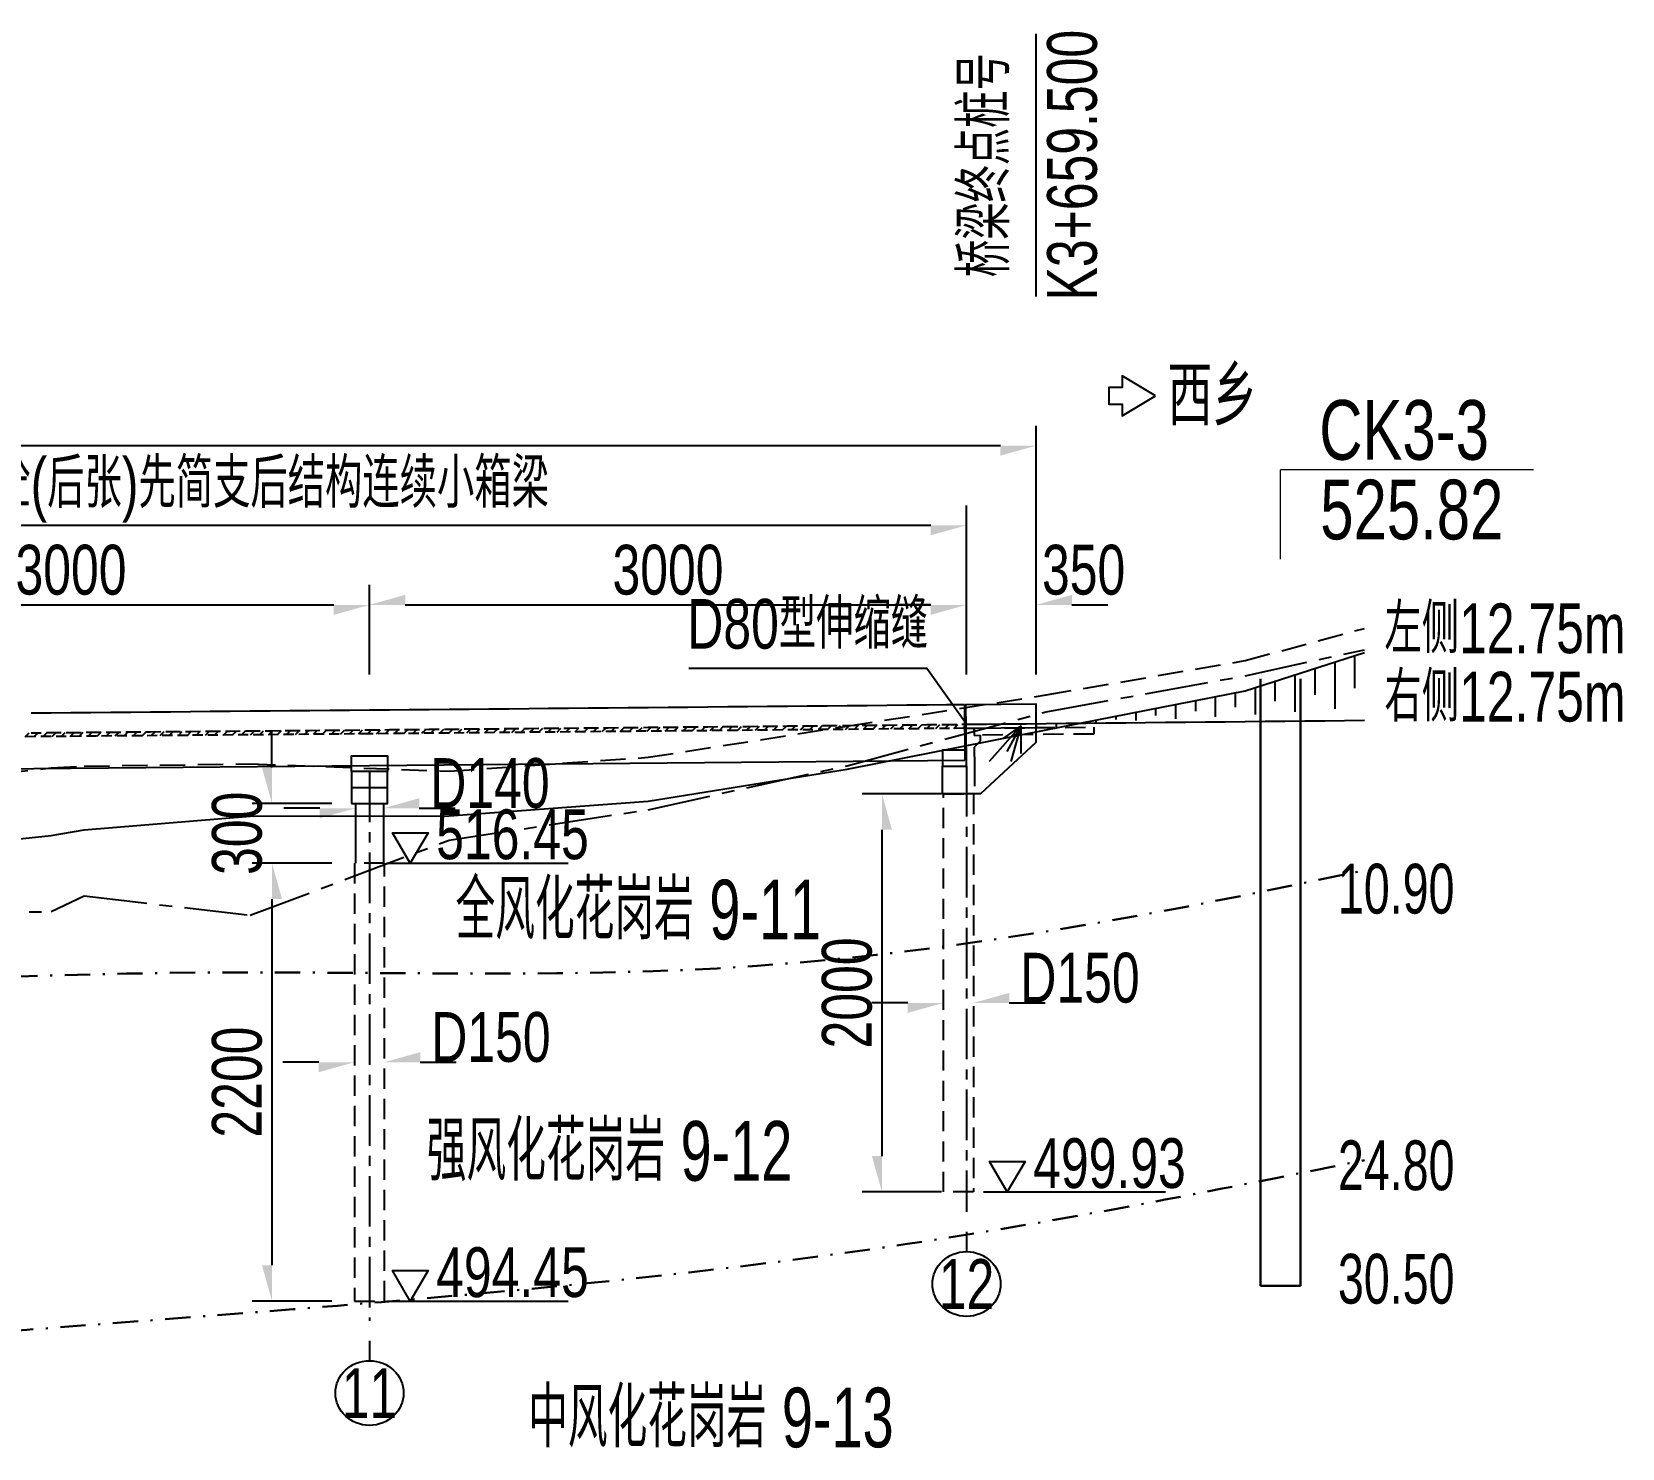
# Model space of a CAD drawing. Header units: millimetres. Extents: x 465729 to 466910, y 3671885 to 3673357.
# Drawn here: x 466575.9 to 466655.9, y 3673281 to 3673352.2 of the extents above; entities that cross this region are included whole.
import ezdxf
from ezdxf.enums import TextEntityAlignment as Align

# ---------------------------------------------------------------- set-up
doc = ezdxf.new("R2010")
doc.units = ezdxf.units.MM
doc.header["$LTSCALE"] = 0.2
for name, pattern in [('CENTER', [50.8, 31.75, -6.35, 6.35, -6.35]), ('DASHDOT2', [12.7, 6.35, -3.175, 0, -3.175]), ('DASHED', [19.05, 12.7, -6.35])]:
    doc.linetypes.add(name, pattern=pattern)
for name, color, linetype in [('侧面(基础)', 2, 'Continuous'), ('地面线', 30, 'Continuous'), ('立面(上部梁)', 7, 'Continuous'), ('立面(伸缩缝标注)', 7, 'Continuous'), ('立面(地面线)', 2, 'Continuous'), ('立面(基础)', 2, 'Continuous'), ('立面(墩台号)', 7, 'Continuous'), ('立面(墩台身)', 3, 'Continuous'), ('立面(墩径标注)', 7, 'Continuous'), ('立面(墩高标注)', 7, 'Continuous'), ('立面(护栏)', 3, 'Continuous'), ('立面(指向地名)', 7, 'Continuous'), ('立面(标注)', 7, 'Continuous'), ('立面(标高标注)', 7, 'Continuous'), ('立面(桩径标注)', 7, 'Continuous'), ('立面(桩长标注)', 7, 'Continuous'), ('立面(起终点标注)', 7, 'Continuous'), ('立面(边坡)', 2, 'Continuous'), ('立面(防撞栏)', 3, 'Continuous')]:
    doc.layers.add(name, color=color, linetype=linetype)
doc.layers.add('风化界线', color=6, linetype='DASHDOT2', lineweight=30)
doc.styles.add('BOM_Font', font='enTxt.shx', dxfattribs={"width": 0.75, "bigfont": 'hzTxt.shx'})
doc.styles.add('LZ_FONT', font='fsdb_z.shx', dxfattribs={"width": 0.7, "bigfont": 'fsdb.shx'})
doc.dimstyles.new('BOM_Dim', dxfattribs={"dimscale": 0.1, "dimtxt": 2.5, "dimasz": 1.8, "dimexe": 1, "dimexo": 3, "dimgap": 0, "dimtad": 1, "dimdec": 1, "dimlfac": 100, "dimzin": 9, "dimdsep": 46, "dimtxsty": 'BOM_Font', "dimblk": 'ArrHalf', "dimblk1": 'ArrHalf', "dimblk2": 'ArrHalf', "dimcen": 0.5, "dimclrd": 7, "dimclre": 7, "dimclrt": 7, "dimaunit": 1, "dimadec": 0, "dimazin": 2, "dimtfac": 1, "dimtdec": 1, "dimtofl": 0, "dimtmove": 2, "dimatfit": 3, "dimfxl": 1, "dimtolj": 1, "dimtzin": 0, "dimarcsym": 0})

# ---------------------------------------------------------------- blocks, each defined once
blk = doc.blocks.new('ArrHalf')
at = {"linetype": 'Continuous'}
blk.add_hatch(color=0, dxfattribs=at).paths.add_polyline_path([(-1, 0), (-1, -0.28), (0, 0)])
blk = doc.blocks.new('*D1')
at = {"layer": 'Defpoints', "color": 0, "linetype": 'Continuous', "transparency": 16777216}
for p in [(466626.419, 3673331.42), (465943.419, 3673317.42), (466626.419, 3673317.42)]:
    blk.add_point(p, dxfattribs=at)
at = {"layer": '立面(标注)', "color": 7, "linetype": 'Continuous', "lineweight": -2, "transparency": 16777216}
for p, q in [((465943.419, 3673319.92), (465943.419, 3673332.42)), ((466626.419, 3673319.92), (466626.419, 3673332.42)), ((465945.219, 3673331.42), (466624.619, 3673331.42))]:
    blk.add_line(p, q, dxfattribs=at)
at = {"layer": '立面(标注)', "color": 7, "linetype": 'Continuous', "lineweight": -2, "transparency": 16777216, "xscale": 1.8, "yscale": 1.8, "zscale": 1.8, "rotation": 180}
blk.add_blockref('ArrHalf', (465943.419, 3673331.42), dxfattribs=at)
at = {"layer": '立面(标注)', "color": 7, "linetype": 'Continuous', "lineweight": -2, "transparency": 16777216, "xscale": 1.8, "yscale": 1.8, "zscale": 1.8}
blk.add_blockref('ArrHalf', (466626.419, 3673331.42), dxfattribs=at)
at = {"layer": '立面(标注)', "color": 7, "linetype": 'Continuous', "transparency": 16777216, "insert": (466284.919, 3673333.17), "char_height": 2.5, "attachment_point": 5, "style": 'BOM_Font'}
blk.add_mtext('\\A1;桥梁全长 68300', dxfattribs=at)
blk = doc.blocks.new('*D5')
at = {"layer": 'Defpoints', "color": 0, "linetype": 'Continuous', "transparency": 16777216}
for p in [(466622.919, 3673327.42), (466532.919, 3673317.42), (466622.919, 3673317.42)]:
    blk.add_point(p, dxfattribs=at)
at = {"layer": '立面(标注)', "color": 7, "linetype": 'Continuous', "lineweight": -2, "transparency": 16777216}
for p, q in [((466532.919, 3673319.92), (466532.919, 3673328.42)), ((466622.919, 3673319.92), (466622.919, 3673328.42)), ((466534.719, 3673327.42), (466621.119, 3673327.42))]:
    blk.add_line(p, q, dxfattribs=at)
at = {"layer": '立面(标注)', "color": 7, "linetype": 'Continuous', "lineweight": -2, "transparency": 16777216, "xscale": 1.8, "yscale": 1.8, "zscale": 1.8, "rotation": 180}
blk.add_blockref('ArrHalf', (466532.919, 3673327.42), dxfattribs=at)
at = {"layer": '立面(标注)', "color": 7, "linetype": 'Continuous', "lineweight": -2, "transparency": 16777216, "xscale": 1.8, "yscale": 1.8, "zscale": 1.8}
blk.add_blockref('ArrHalf', (466622.919, 3673327.42), dxfattribs=at)
at = {"layer": '立面(标注)', "color": 7, "linetype": 'Continuous', "transparency": 16777216, "insert": (466577.919, 3673329.17), "char_height": 2.5, "attachment_point": 5, "style": 'BOM_Font'}
blk.add_mtext('\\A1;第4联 3*3000 预应力砼(后张)先简支后结构连续小箱梁', dxfattribs=at)
blk = doc.blocks.new('*D7')
at = {"layer": 'Defpoints', "color": 0, "linetype": 'Continuous', "transparency": 16777216}
for p in [(466626.419, 3673323.42), (466622.919, 3673317.42), (466626.419, 3673317.42)]:
    blk.add_point(p, dxfattribs=at)
at = {"layer": '立面(标注)', "color": 7, "linetype": 'Continuous', "lineweight": -2, "transparency": 16777216}
for p, q in [((466622.919, 3673319.92), (466622.919, 3673324.42)), ((466626.419, 3673319.92), (466626.419, 3673324.42)), ((466621.119, 3673323.42), (466619.319, 3673323.42)), ((466628.219, 3673323.42), (466630.019, 3673323.42))]:
    blk.add_line(p, q, dxfattribs=at)
at = {"layer": '立面(标注)', "color": 7, "linetype": 'Continuous', "lineweight": -2, "transparency": 16777216, "xscale": 1.8, "yscale": 1.8, "zscale": 1.8}
blk.add_blockref('ArrHalf', (466622.919, 3673323.42), dxfattribs=at)
at = {"layer": '立面(标注)', "color": 7, "linetype": 'Continuous', "lineweight": -2, "transparency": 16777216, "xscale": 1.8, "yscale": 1.8, "zscale": 1.8, "rotation": 180}
blk.add_blockref('ArrHalf', (466626.419, 3673323.42), dxfattribs=at)
at = {"layer": '立面(标注)', "color": 7, "linetype": 'Continuous', "transparency": 16777216, "insert": (466628.803, 3673325.17), "char_height": 2.5, "attachment_point": 5, "style": 'BOM_Font'}
blk.add_mtext('\\A1;350', dxfattribs=at)
blk = doc.blocks.new('*D18')
at = {"layer": 'Defpoints', "color": 0, "linetype": 'Continuous', "transparency": 16777216}
for p in [(466592.919, 3673323.42), (466562.919, 3673317.42), (466592.919, 3673317.42)]:
    blk.add_point(p, dxfattribs=at)
at = {"layer": '立面(标注)', "color": 7, "linetype": 'Continuous', "lineweight": -2, "transparency": 16777216}
for p, q in [((466562.919, 3673319.92), (466562.919, 3673324.42)), ((466592.919, 3673319.92), (466592.919, 3673324.42)), ((466564.719, 3673323.42), (466591.119, 3673323.42))]:
    blk.add_line(p, q, dxfattribs=at)
at = {"layer": '立面(标注)', "color": 7, "linetype": 'Continuous', "lineweight": -2, "transparency": 16777216, "xscale": 1.8, "yscale": 1.8, "zscale": 1.8, "rotation": 180}
blk.add_blockref('ArrHalf', (466562.919, 3673323.42), dxfattribs=at)
at = {"layer": '立面(标注)', "color": 7, "linetype": 'Continuous', "lineweight": -2, "transparency": 16777216, "xscale": 1.8, "yscale": 1.8, "zscale": 1.8}
blk.add_blockref('ArrHalf', (466592.919, 3673323.42), dxfattribs=at)
at = {"layer": '立面(标注)', "color": 7, "linetype": 'Continuous', "transparency": 16777216, "insert": (466577.919, 3673325.17), "char_height": 2.5, "attachment_point": 5, "style": 'BOM_Font'}
blk.add_mtext('\\A1;3000', dxfattribs=at)
blk = doc.blocks.new('*D19')
at = {"layer": 'Defpoints', "color": 0, "linetype": 'Continuous', "transparency": 16777216}
for p in [(466622.919, 3673323.42), (466592.919, 3673317.42), (466622.919, 3673317.42)]:
    blk.add_point(p, dxfattribs=at)
at = {"layer": '立面(标注)', "color": 7, "linetype": 'Continuous', "lineweight": -2, "transparency": 16777216}
for p, q in [((466592.919, 3673319.92), (466592.919, 3673324.42)), ((466622.919, 3673319.92), (466622.919, 3673324.42)), ((466594.719, 3673323.42), (466621.119, 3673323.42))]:
    blk.add_line(p, q, dxfattribs=at)
at = {"layer": '立面(标注)', "color": 7, "linetype": 'Continuous', "lineweight": -2, "transparency": 16777216, "xscale": 1.8, "yscale": 1.8, "zscale": 1.8, "rotation": 180}
blk.add_blockref('ArrHalf', (466592.919, 3673323.42), dxfattribs=at)
at = {"layer": '立面(标注)', "color": 7, "linetype": 'Continuous', "lineweight": -2, "transparency": 16777216, "xscale": 1.8, "yscale": 1.8, "zscale": 1.8}
blk.add_blockref('ArrHalf', (466622.919, 3673323.42), dxfattribs=at)
at = {"layer": '立面(标注)', "color": 7, "linetype": 'Continuous', "transparency": 16777216, "insert": (466607.919, 3673325.17), "char_height": 2.5, "attachment_point": 5, "style": 'BOM_Font'}
blk.add_mtext('\\A1;3000', dxfattribs=at)
blk = doc.blocks.new('*D51')
at = {"layer": 'Defpoints', "color": 0, "linetype": 'Continuous', "transparency": 16777216}
for p in [(466591.519, 3673313.44), (466588.019, 3673310.44), (466591.519, 3673310.44)]:
    blk.add_point(p, dxfattribs=at)
at = {"layer": '立面(墩高标注)', "color": 7, "linetype": 'Continuous', "lineweight": -2, "transparency": 16777216}
for p, q in [((466588.019, 3673315.24), (466588.019, 3673317.04)), ((466591.019, 3673313.44), (466587.019, 3673313.44)), ((466591.019, 3673310.44), (466587.019, 3673310.44)), ((466588.019, 3673308.64), (466588.019, 3673306.84))]:
    blk.add_line(p, q, dxfattribs=at)
at = {"layer": '立面(墩高标注)', "color": 7, "linetype": 'Continuous', "lineweight": -2, "transparency": 16777216, "xscale": 1.8, "yscale": 1.8, "zscale": 1.8}
for p, rotation in [((466588.019, 3673313.44), 270), ((466588.019, 3673310.44), 90)]:
    blk.add_blockref('ArrHalf', p, dxfattribs=dict(at, rotation=rotation))
at = {"layer": '立面(墩高标注)', "color": 7, "linetype": 'Continuous', "transparency": 16777216, "insert": (466586.269, 3673311.94), "char_height": 2.5, "attachment_point": 5, "rotation": 90, "style": 'BOM_Font'}
blk.add_mtext('\\A1;300', dxfattribs=at)
blk = doc.blocks.new('*D52')
at = {"layer": 'Defpoints', "color": 0, "linetype": 'Continuous', "transparency": 16777216}
for p in [(466592.219, 3673313.2), (466593.619, 3673313.2), (466593.619, 3673313.2)]:
    blk.add_point(p, dxfattribs=at)
at = {"layer": '立面(墩径标注)', "color": 7, "linetype": 'Continuous', "lineweight": -2, "transparency": 16777216}
for p, q in [((466590.419, 3673313.2), (466588.619, 3673313.2)), ((466595.419, 3673313.2), (466597.219, 3673313.2))]:
    blk.add_line(p, q, dxfattribs=at)
at = {"layer": '立面(墩径标注)', "color": 7, "linetype": 'Continuous', "lineweight": -2, "transparency": 16777216, "xscale": 1.8, "yscale": 1.8, "zscale": 1.8, "rotation": 180}
blk.add_blockref('ArrHalf', (466593.619, 3673313.2), dxfattribs=at)
at = {"layer": '立面(墩径标注)', "color": 7, "linetype": 'Continuous', "lineweight": -2, "transparency": 16777216, "xscale": 1.8, "yscale": 1.8, "zscale": 1.8}
blk.add_blockref('ArrHalf', (466592.219, 3673313.2), dxfattribs=at)
at = {"layer": '立面(墩径标注)', "color": 7, "linetype": 'Continuous', "transparency": 16777216, "insert": (466598.972, 3673314.45), "char_height": 2.5, "attachment_point": 5, "style": 'BOM_Font'}
blk.add_mtext('\\A1;D140', dxfattribs=at)
blk = doc.blocks.new('*D53')
at = {"layer": 'Defpoints', "color": 0, "linetype": 'Continuous', "transparency": 16777216}
for p in [(466592.169, 3673300.44), (466593.669, 3673300.44), (466593.669, 3673300.44)]:
    blk.add_point(p, dxfattribs=at)
at = {"layer": '立面(桩径标注)', "color": 7, "linetype": 'Continuous', "lineweight": -2, "transparency": 16777216}
for p, q in [((466590.369, 3673300.44), (466588.569, 3673300.44)), ((466595.469, 3673300.44), (466597.269, 3673300.44))]:
    blk.add_line(p, q, dxfattribs=at)
at = {"layer": '立面(桩径标注)', "color": 7, "linetype": 'Continuous', "lineweight": -2, "transparency": 16777216, "xscale": 1.8, "yscale": 1.8, "zscale": 1.8, "rotation": 180}
blk.add_blockref('ArrHalf', (466593.669, 3673300.44), dxfattribs=at)
at = {"layer": '立面(桩径标注)', "color": 7, "linetype": 'Continuous', "lineweight": -2, "transparency": 16777216, "xscale": 1.8, "yscale": 1.8, "zscale": 1.8}
blk.add_blockref('ArrHalf', (466592.169, 3673300.44), dxfattribs=at)
at = {"layer": '立面(桩径标注)', "color": 7, "linetype": 'Continuous', "transparency": 16777216, "insert": (466599.022, 3673301.69), "char_height": 2.5, "attachment_point": 5, "style": 'BOM_Font'}
blk.add_mtext('\\A1;D150', dxfattribs=at)
blk = doc.blocks.new('*D54')
at = {"layer": 'Defpoints', "color": 0, "linetype": 'Continuous', "transparency": 16777216}
for p in [(466591.519, 3673310.44), (466588.019, 3673288.44), (466591.519, 3673288.44)]:
    blk.add_point(p, dxfattribs=at)
at = {"layer": '立面(桩长标注)', "color": 7, "linetype": 'Continuous', "lineweight": -2, "transparency": 16777216}
for p, q in [((466591.019, 3673310.44), (466587.019, 3673310.44)), ((466588.019, 3673308.64), (466588.019, 3673290.24)), ((466591.019, 3673288.44), (466587.019, 3673288.44))]:
    blk.add_line(p, q, dxfattribs=at)
at = {"layer": '立面(桩长标注)', "color": 7, "linetype": 'Continuous', "lineweight": -2, "transparency": 16777216, "xscale": 1.8, "yscale": 1.8, "zscale": 1.8}
for p, rotation in [((466588.019, 3673310.44), 90), ((466588.019, 3673288.44), 270)]:
    blk.add_blockref('ArrHalf', p, dxfattribs=dict(at, rotation=rotation))
at = {"layer": '立面(桩长标注)', "color": 7, "linetype": 'Continuous', "transparency": 16777216, "insert": (466586.269, 3673299.44), "char_height": 2.5, "attachment_point": 5, "rotation": 90, "style": 'BOM_Font'}
blk.add_mtext('\\A1;2200', dxfattribs=at)
blk = doc.blocks.new('*D55')
at = {"layer": 'Defpoints', "color": 0, "linetype": 'Continuous', "transparency": 16777216}
for p in [(466621.769, 3673303.42), (466623.269, 3673303.42), (466623.269, 3673303.42)]:
    blk.add_point(p, dxfattribs=at)
at = {"layer": '立面(桩径标注)', "color": 7, "linetype": 'Continuous', "lineweight": -2, "transparency": 16777216}
for p, q in [((466619.969, 3673303.42), (466618.169, 3673303.42)), ((466625.069, 3673303.42), (466626.869, 3673303.42))]:
    blk.add_line(p, q, dxfattribs=at)
at = {"layer": '立面(桩径标注)', "color": 7, "linetype": 'Continuous', "lineweight": -2, "transparency": 16777216, "xscale": 1.8, "yscale": 1.8, "zscale": 1.8}
blk.add_blockref('ArrHalf', (466621.769, 3673303.42), dxfattribs=at)
at = {"layer": '立面(桩径标注)', "color": 7, "linetype": 'Continuous', "lineweight": -2, "transparency": 16777216, "xscale": 1.8, "yscale": 1.8, "zscale": 1.8, "rotation": 180}
blk.add_blockref('ArrHalf', (466623.269, 3673303.42), dxfattribs=at)
at = {"layer": '立面(桩径标注)', "color": 7, "linetype": 'Continuous', "transparency": 16777216, "insert": (466628.622, 3673304.67), "char_height": 2.5, "attachment_point": 5, "style": 'BOM_Font'}
blk.add_mtext('\\A1;D150', dxfattribs=at)
blk = doc.blocks.new('*D56')
at = {"layer": 'Defpoints', "color": 0, "linetype": 'Continuous', "transparency": 16777216}
for p in [(466622.169, 3673313.92), (466618.669, 3673293.92), (466622.169, 3673293.92)]:
    blk.add_point(p, dxfattribs=at)
at = {"layer": '立面(桩长标注)', "color": 7, "linetype": 'Continuous', "lineweight": -2, "transparency": 16777216}
for p, q in [((466621.669, 3673313.92), (466617.669, 3673313.92)), ((466618.669, 3673312.12), (466618.669, 3673295.72)), ((466621.669, 3673293.92), (466617.669, 3673293.92))]:
    blk.add_line(p, q, dxfattribs=at)
at = {"layer": '立面(桩长标注)', "color": 7, "linetype": 'Continuous', "lineweight": -2, "transparency": 16777216, "xscale": 1.8, "yscale": 1.8, "zscale": 1.8}
for p, rotation in [((466618.669, 3673313.92), 90), ((466618.669, 3673293.92), 270)]:
    blk.add_blockref('ArrHalf', p, dxfattribs=dict(at, rotation=rotation))
at = {"layer": '立面(桩长标注)', "color": 7, "linetype": 'Continuous', "transparency": 16777216, "insert": (466616.919, 3673303.92), "char_height": 2.5, "attachment_point": 5, "rotation": 90, "style": 'BOM_Font'}
blk.add_mtext('\\A1;2000', dxfattribs=at)

msp = doc.modelspace()

# ---------------------------------------------------------------- hatches: boundary and pattern name
at = {"layer": '立面(上部梁)', "linetype": 'Continuous'}
h = msp.add_hatch(dxfattribs=at)
h.set_pattern_fill('ANSI31', color=2, scale=0.1, style=0)
h.set_pattern_definition([(45, (466500, 3673300), (-0.2245064, 0.2245064), [])])
h.paths.add_polyline_path([(466532.9852, 3673316.6591), (466533.9189, 3673316.6658), (466534.9189, 3673316.6731), (466535.9189, 3673316.6803), (466536.9189, 3673316.6876), (466537.9189, 3673316.6949), (466538.9189, 3673316.7022), (466539.9189, 3673316.7096), (466540.9189, 3673316.7169), (466541.9189, 3673316.7244), (466542.9189, 3673316.7318), (466543.9189, 3673316.7393), (466544.9189, 3673316.7468), (466545.9189, 3673316.7543), (466546.9189, 3673316.7619), (466547.9189, 3673316.7694), (466548.9189, 3673316.7771), (466549.9189, 3673316.7847), (466550.9189, 3673316.7924), (466551.9189, 3673316.8001), (466552.9189, 3673316.8078), (466553.9189, 3673316.8156), (466554.9189, 3673316.8233), (466555.9189, 3673316.8312), (466556.9189, 3673316.839), (466557.9189, 3673316.8469), (466558.9189, 3673316.8548), (466559.9189, 3673316.8627), (466560.9189, 3673316.8707), (466561.9189, 3673316.8786), (466562.9189, 3673316.8867), (466563.9189, 3673316.8947), (466564.9189, 3673316.9028), (466565.9189, 3673316.9109), (466566.9189, 3673316.919), (466567.9189, 3673316.9272), (466568.9189, 3673316.9353), (466569.9189, 3673316.9436), (466570.9189, 3673316.9518), (466571.9189, 3673316.9601), (466572.9189, 3673316.9684), (466573.9189, 3673316.9767), (466574.9189, 3673316.9851), (466575.9189, 3673316.9934), (466576.9189, 3673317.0019), (466577.9189, 3673317.0103), (466578.9189, 3673317.0188), (466579.9189, 3673317.0273), (466580.9189, 3673317.0358), (466581.9189, 3673317.0444), (466582.9189, 3673317.0529), (466583.9189, 3673317.0616), (466584.9189, 3673317.0702), (466585.9189, 3673317.0789), (466586.9189, 3673317.0876), (466587.9189, 3673317.0963), (466588.9189, 3673317.1051), (466589.9189, 3673317.1138), (466590.9189, 3673317.1227), (466591.9189, 3673317.1315), (466592.9189, 3673317.1404), (466593.9189, 3673317.1493), (466594.9189, 3673317.1582), (466595.9189, 3673317.1672), (466596.9189, 3673317.1761), (466597.9189, 3673317.1852), (466598.9189, 3673317.1942), (466599.9189, 3673317.2033), (466600.9189, 3673317.2124), (466601.9189, 3673317.2215), (466602.9189, 3673317.2307), (466603.9189, 3673317.2398), (466604.9189, 3673317.2491), (466605.9189, 3673317.2583), (466606.9189, 3673317.2676), (466607.9189, 3673317.2769), (466608.9189, 3673317.2862), (466609.9189, 3673317.2956), (466610.9189, 3673317.3049), (466611.9189, 3673317.3144), (466612.9189, 3673317.3238), (466613.9189, 3673317.3333), (466614.9189, 3673317.3428), (466615.9189, 3673317.3523), (466616.9189, 3673317.3619), (466617.9189, 3673317.3714), (466618.9189, 3673317.3811), (466619.9189, 3673317.3907), (466620.9189, 3673317.4004), (466621.9189, 3673317.4101), (466622.8221, 3673317.4189), (466622.824, 3673317.2189), (466592.9189, 3673316.9404), (466562.9189, 3673316.6867), (466532.9867, 3673316.4592)])

# ---------------------------------------------------------------- linework, layer by layer
at = {"layer": '侧面(基础)', "linetype": 'DASHED', "ltscale": 0.4}
msp.add_lwpolyline([(466623.2689, 3673313.9198), (466623.2689, 3673293.9198), (466621.7689, 3673293.9198), (466621.7689, 3673313.9198)], close=True, dxfattribs=at)
at = {"layer": '地面线', "linetype": 'Continuous', "ltscale": 0.5}
msp.add_lwpolyline([(466476.9189, 3673302.1842), (466486.9189, 3673304.1002), (466496.9189, 3673306.5262), (466506.9189, 3673307.5142), (466516.9189, 3673308.1482), (466526.9189, 3673308.1412), (466536.9189, 3673308.3002), (466546.9189, 3673308.4592), (466556.9189, 3673309.9842), (466566.9189, 3673310.7782), (466576.9189, 3673311.8292), (466578.5809, 3673312.1082), (466586.9189, 3673312.8022), (466596.9189, 3673312.8252), (466606.9189, 3673313.5632), (466616.9189, 3673315.1612), (466626.9189, 3673317.1422), (466636.9189, 3673319.0972), (466642.9189, 3673321.0208)], dxfattribs=at)
at = {"layer": '立面(上部梁)', "color": 3, "linetype": 'Continuous', "ltscale": 0.2}
msp.add_line((466622.8128, 3673318.4188), (466622.8389, 3673315.6191), dxfattribs=at)
at = {"layer": '立面(上部梁)', "color": 3, "linetype": 'DASHED', "ltscale": 0.2}
msp.add_lwpolyline([(466575.9189, 3673316.9934), (466576.9189, 3673317.0019), (466577.9189, 3673317.0103), (466578.9189, 3673317.0188), (466579.9189, 3673317.0273), (466580.9189, 3673317.0358), (466581.9189, 3673317.0444), (466582.9189, 3673317.0529), (466583.9189, 3673317.0616), (466584.9189, 3673317.0702), (466585.9189, 3673317.0789), (466586.9189, 3673317.0876), (466587.9189, 3673317.0963), (466588.9189, 3673317.1051), (466589.9189, 3673317.1138), (466590.9189, 3673317.1227), (466591.9189, 3673317.1315), (466592.9189, 3673317.1404), (466593.9189, 3673317.1493), (466594.9189, 3673317.1582), (466595.9189, 3673317.1672), (466596.9189, 3673317.1761), (466597.9189, 3673317.1852), (466598.9189, 3673317.1942), (466599.9189, 3673317.2033), (466600.9189, 3673317.2124), (466601.9189, 3673317.2215), (466602.9189, 3673317.2307), (466603.9189, 3673317.2398), (466604.9189, 3673317.2491), (466605.9189, 3673317.2583), (466606.9189, 3673317.2676), (466607.9189, 3673317.2769), (466608.9189, 3673317.2862), (466609.9189, 3673317.2956), (466610.9189, 3673317.3049), (466611.9189, 3673317.3144), (466612.9189, 3673317.3238), (466613.9189, 3673317.3333), (466614.9189, 3673317.3428), (466615.9189, 3673317.3523), (466616.9189, 3673317.3619), (466617.9189, 3673317.3714), (466618.9189, 3673317.3811), (466619.9189, 3673317.3907), (466620.9189, 3673317.4004), (466621.9189, 3673317.4101), (466622.8221, 3673317.4189), (466622.824, 3673317.2189), (466592.9189, 3673316.9404), (466562.9189, 3673316.6867)], dxfattribs=at)
at = {"layer": '立面(上部梁)', "color": 3, "linetype": 'Continuous', "ltscale": 0.2}
msp.add_lwpolyline([(466532.9989, 3673314.8593), (466562.9189, 3673315.0867), (466592.9189, 3673315.3404), (466622.8389, 3673315.6191)], dxfattribs=at)
at = {"layer": '立面(伸缩缝标注)', "color": 7, "linetype": 'Continuous'}
msp.add_lwpolyline([(466622.9189, 3673317.4198), (466620.9189, 3673320.2198), (466608.959, 3673320.2198)], dxfattribs=at)
at = {"layer": '立面(地面线)', "linetype": 'DASHED', "ltscale": 0.5}
msp.add_lwpolyline([(466476.9189, 3673301.3816), (466486.9189, 3673304.586), (466496.9189, 3673307.935), (466506.9189, 3673308.9368), (466516.9189, 3673309.6282), (466526.9189, 3673310.1956), (466536.9189, 3673310.9626), (466546.9189, 3673311.8852), (466556.9189, 3673312.9132), (466566.9189, 3673314.1014), (466576.9189, 3673315.2297), (466578.5809, 3673315.3171), (466586.9189, 3673315.4335), (466596.9189, 3673315.0617), (466606.9189, 3673315.7588), (466616.9189, 3673317.3257), (466626.9189, 3673318.893), (466636.9189, 3673320.621), (466642.9189, 3673322.2402)], dxfattribs=at)
at = {"layer": '立面(地面线)', "linetype": 'CENTER', "ltscale": 0.5}
msp.add_lwpolyline([(466476.9189, 3673301.7173), (466486.9189, 3673303.0712), (466496.9189, 3673305.6604), (466506.9189, 3673306.1726), (466516.9189, 3673306.3315), (466526.9189, 3673306.3158), (466536.9189, 3673305.734), (466546.9189, 3673305.9041), (466556.9189, 3673306.5742), (466566.9189, 3673307.9405), (466576.9189, 3673308.004), (466578.5809, 3673308.7979), (466586.9189, 3673307.8202), (466596.9189, 3673311.5948), (466606.9189, 3673313.1289), (466616.9189, 3673315.3357), (466626.9189, 3673318.0507), (466636.9189, 3673319.8548), (466642.9189, 3673321.1659)], dxfattribs=at)
at = {"layer": '立面(基础)', "color": 7, "linetype": 'CENTER', "ltscale": 0.4}
msp.add_line((466592.9189, 3673315.0404), (466592.9189, 3673287.4404), dxfattribs=at)
at = {"layer": '立面(基础)', "linetype": 'DASHED', "ltscale": 0.4}
msp.add_lwpolyline([(466592.1689, 3673310.4404), (466592.1689, 3673288.4404), (466593.6689, 3673288.4404), (466593.6689, 3673310.4404)], close=True, dxfattribs=at)
at = {"layer": '立面(墩台号)', "linetype": 'Continuous'}
for p, q in [((466622.9189, 3673291.9198), (466622.9189, 3673290.9198)), ((466592.9189, 3673286.4404), (466592.9189, 3673285.4404))]:
    msp.add_line(p, q, dxfattribs=at)
for centre in [(466622.9189, 3673289.2948), (466592.9189, 3673283.8154)]:
    msp.add_ellipse(centre, major_axis=(1.7143, 0), ratio=0.9479167, dxfattribs=at)
at = {"layer": '立面(墩台身)', "color": 7, "linetype": 'CENTER', "ltscale": 0.4}
msp.add_line((466622.9189, 3673315.3198), (466622.9189, 3673292.9198), dxfattribs=at)
at = {"layer": '立面(墩台身)', "linetype": 'Continuous', "ltscale": 0.4}
msp.add_line((466592.0189, 3673314.2404), (466593.8189, 3673314.2404), dxfattribs=at)
for points in [[(466622.9012, 3673317.2196), (466626.4012, 3673317.2522), (466626.4012, 3673316.5022), (466623.6189, 3673313.9198), (466623.3189, 3673313.9198), (466623.3189, 3673313.9198), (466621.7189, 3673313.9198), (466621.7189, 3673315.3198), (466622.9189, 3673315.3198)], [(466592.0189, 3673313.4404), (466593.8189, 3673313.4404), (466593.8189, 3673315.0404), (466592.9189, 3673315.0404), (466592.9189, 3673315.0404), (466592.0189, 3673315.0404)]]:
    msp.add_lwpolyline(points, close=True, dxfattribs=at)
at = {"layer": '立面(墩台身)', "linetype": 'DASHED', "ltscale": 0.4}
msp.add_lwpolyline([(466622.9012, 3673317.2197), (466623.3011, 3673317.2235), (466623.3045, 3673316.8635), (466623.6045, 3673316.8663), (466623.6073, 3673316.5663), (466623.3101, 3673316.2635), (466623.3189, 3673315.3198), (466623.3189, 3673313.9198)], dxfattribs=at)
at = {"layer": '立面(墩台身)', "color": 2, "linetype": 'DASHED', "ltscale": 0.4}
msp.add_lwpolyline([(466623.3144, 3673316.8736), (466623.3111, 3673317.2235), (466629.3109, 3673317.2794), (466629.3141, 3673316.9294)], close=True, dxfattribs=at)
at = {"layer": '立面(墩台身)', "linetype": 'Continuous', "ltscale": 0.4}
for points in [[(466622.9114, 3673316.1198), (466621.7189, 3673316.1198), (466621.7189, 3673315.3198)], [(466592.0189, 3673315.0404), (466592.0189, 3673315.8404), (466592.9189, 3673315.8404), (466592.9189, 3673315.8404), (466593.8189, 3673315.8404), (466593.8189, 3673315.0404)], [(466592.2189, 3673313.4404), (466592.2189, 3673310.4404)], [(466593.6189, 3673313.4404), (466593.6189, 3673310.4404)]]:
    msp.add_lwpolyline(points, dxfattribs=at)
at = {"layer": '立面(护栏)', "linetype": 'Continuous', "ltscale": 0.4}
msp.add_lwpolyline([(466622.9012, 3673317.2196), (466622.89, 3673318.4195), (466626.4012, 3673318.4522), (466626.4012, 3673317.2522)], dxfattribs=at)
at = {"layer": '立面(指向地名)', "linetype": 'Continuous', "ltscale": 0.2}
msp.add_lwpolyline([(466632.4189, 3673333.9198), (466630.7389, 3673334.9278), (466630.7389, 3673334.3398), (466630.0669, 3673334.3398), (466630.0669, 3673333.4998), (466630.7389, 3673333.4998), (466630.7389, 3673332.9118)], close=True, dxfattribs=at)
at = {"layer": '立面(标高标注)', "color": 7, "linetype": 'Continuous'}
for points in [[(466593.7689, 3673310.4404), (466594.9689, 3673310.4404), (466594.0747, 3673311.9676), (466595.8631, 3673311.9676), (466594.9689, 3673310.4404), (466602.9099, 3673310.4404)], [(466623.7689, 3673293.9198), (466624.9689, 3673293.9198), (466624.0747, 3673295.447), (466625.8631, 3673295.447), (466624.9689, 3673293.9198), (466632.9099, 3673293.9198)], [(466593.7689, 3673288.4404), (466594.9689, 3673288.4404), (466594.0747, 3673289.9676), (466595.8631, 3673289.9676), (466594.9689, 3673288.4404), (466602.9099, 3673288.4404)]]:
    msp.add_lwpolyline(points, dxfattribs=at)
at = {"layer": '立面(起终点标注)', "color": 7, "linetype": 'Continuous', "ltscale": 0.2}
msp.add_line((466626.4189, 3673338.9198), (466626.4189, 3673352.1118), dxfattribs=at)
at = {"layer": '立面(边坡)', "linetype": 'Continuous', "ltscale": 0.5}
for p, q in [((466640.4189, 3673320.2193), (466640.4189, 3673318.907)), ((466641.4189, 3673320.5399), (466641.4189, 3673318.1919)), ((466642.4189, 3673320.8605), (466642.4189, 3673319.2379)), ((466638.4189, 3673319.5781), (466638.4189, 3673318.5762)), ((466639.4189, 3673319.8987), (466639.4189, 3673318.0473)), ((466634.4189, 3673318.6084), (466634.4189, 3673318.0711)), ((466635.4189, 3673318.8039), (466635.4189, 3673317.7958)), ((466636.4189, 3673318.9994), (466636.4189, 3673318.2767)), ((466637.4189, 3673319.2575), (466637.4189, 3673317.9028)), ((466630.4189, 3673317.8264), (466630.4189, 3673317.6601)), ((466631.4189, 3673318.0219), (466631.4189, 3673317.6073)), ((466632.4189, 3673318.2174), (466632.4189, 3673317.8655)), ((466633.4189, 3673318.4129), (466633.4189, 3673317.7015)), ((466626.4189, 3673317.4541), (466626.4189, 3673317.2486)), ((466627.4189, 3673317.4639), (466627.4189, 3673317.2847)), ((466628.4189, 3673317.4738), (466628.4189, 3673317.4546)), ((466629.4189, 3673317.6309), (466629.4189, 3673317.5132))]:
    msp.add_line(p, q, dxfattribs=at)
at = {"layer": '立面(边坡)', "linetype": 'Continuous', "ltscale": 0.4}
for q in [(466624.0512, 3673315.5453), (466624.776, 3673316.7177), (466624.9512, 3673316.0453), (466625.1512, 3673315.5453), (466625.6512, 3673315.9453)]:
    msp.add_line((466625.6512, 3673317.3453), q, dxfattribs=at)
at = {"layer": '立面(边坡)', "linetype": 'Continuous', "ltscale": 0.5}
msp.add_lwpolyline([(466622.9189, 3673317.4198), (466623.9189, 3673317.4296), (466624.9189, 3673317.4394), (466625.9189, 3673317.4492), (466626.9189, 3673317.459), (466627.9189, 3673317.4689), (466628.9189, 3673317.4788), (466629.9189, 3673317.4887), (466630.9189, 3673317.4987), (466631.9189, 3673317.5087), (466632.9189, 3673317.5187), (466633.9189, 3673317.5287), (466634.9189, 3673317.5388), (466635.9189, 3673317.5489), (466636.9189, 3673317.559), (466637.9189, 3673317.5692), (466638.9189, 3673317.5794), (466639.9189, 3673317.5896), (466640.9189, 3673317.5998), (466641.9189, 3673317.6101), (466642.9189, 3673317.6204)], dxfattribs=at)
at = {"layer": '立面(防撞栏)', "linetype": 'Continuous', "ltscale": 0.2}
msp.add_lwpolyline([(466575.9189, 3673317.9934), (466576.9189, 3673318.0019), (466577.9189, 3673318.0103), (466578.9189, 3673318.0188), (466579.9189, 3673318.0273), (466580.9189, 3673318.0358), (466581.9189, 3673318.0444), (466582.9189, 3673318.0529), (466583.9189, 3673318.0616), (466584.9189, 3673318.0702), (466585.9189, 3673318.0789), (466586.9189, 3673318.0876), (466587.9189, 3673318.0963), (466588.9189, 3673318.1051), (466589.9189, 3673318.1138), (466590.9189, 3673318.1227), (466591.9189, 3673318.1315), (466592.9189, 3673318.1404), (466593.9189, 3673318.1493), (466594.9189, 3673318.1582), (466595.9189, 3673318.1672), (466596.9189, 3673318.1761), (466597.9189, 3673318.1852), (466598.9189, 3673318.1942), (466599.9189, 3673318.2033), (466600.9189, 3673318.2124), (466601.9189, 3673318.2215), (466602.9189, 3673318.2307), (466603.9189, 3673318.2398), (466604.9189, 3673318.2491), (466605.9189, 3673318.2583), (466606.9189, 3673318.2676), (466607.9189, 3673318.2769), (466608.9189, 3673318.2862), (466609.9189, 3673318.2956), (466610.9189, 3673318.3049), (466611.9189, 3673318.3144), (466612.9189, 3673318.3238), (466613.9189, 3673318.3333), (466614.9189, 3673318.3428), (466615.9189, 3673318.3523), (466616.9189, 3673318.3619), (466617.9189, 3673318.3714), (466618.9189, 3673318.3811), (466619.9189, 3673318.3907), (466620.9189, 3673318.4004), (466621.9189, 3673318.4101), (466622.8128, 3673318.4188)], dxfattribs=at)
at = {"layer": '风化界线', "color": 4, "linetype": 'ByBlock', "lineweight": 20, "ltscale": 0.1}
for p in [(466638.694, 3673325.7102), (466651.4119, 3673330.2102)]:
    msp.add_line(p, (466638.694, 3673330.2102), dxfattribs=at)
at = {"layer": '风化界线', "color": 0, "linetype": 'ByBlock'}
for p, q in [((466637.694, 3673319.7102), (466637.694, 3673289.2102)), ((466639.694, 3673289.2102), (466639.694, 3673319.7102)), ((466637.694, 3673289.2102), (466639.694, 3673289.2102))]:
    msp.add_line(p, q, dxfattribs=at)
at = {"layer": '风化界线', "color": 8}
for points, knots in [([(466516.9189, 3673303.3846), (466520.8216, 3673303.7004), (466533.6614, 3673303.4121), (466556.2537, 3673303.7859), (466583.5955, 3673305.3763), (466612.9206, 3673304.2547), (466631.8902, 3673307.7192), (466642.5304, 3673310.0068), (466642.9189, 3673310.0907)], [81.9586166, 81.9586166, 81.9586166, 81.9586166, 87.8944171, 101.443216, 115.9144772, 129.2798026, 146.1300045, 146.7687483, 146.7687483, 146.7687483, 146.7687483]), ([(466516.9189, 3673281.6736), (466523.6595, 3673282.4433), (466546.0018, 3673284.8433), (466580.6145, 3673287.2831), (466616.5067, 3673290.2488), (466635.3122, 3673293.9719), (466642.9189, 3673295.5159)], [412.9597903, 412.9597903, 412.9597903, 412.9597903, 423.335515, 447.3787811, 465.3506996, 477.6420926, 477.6420926, 477.6420926, 477.6420926])]:
    msp.add_open_spline(points, degree=3, knots=knots, dxfattribs=at)

# ---------------------------------------------------------------- texts
at = {"layer": '立面(伸缩缝标注)', "color": 7, "linetype": 'Continuous', "style": 'BOM_Font', "width": 0.75}
msp.add_text('D80型伸缩缝', height=2.5, dxfattribs=at).set_placement((466614.939, 3673320.4698), align=Align.BOTTOM_CENTER)
at = {"layer": '立面(地面线)', "color": 2, "linetype": 'Continuous', "style": 'BOM_Font', "width": 0.75}
for s, p in [('左侧12.75m', (466643.9189, 3673322.2402)), ('右侧12.75m', (466643.9189, 3673318.8067))]:
    msp.add_text(s, height=2.5, dxfattribs=at).set_placement(p, align=Align.MIDDLE_LEFT)
at = {"layer": '立面(墩台号)', "color": 7, "linetype": 'Continuous', "style": 'BOM_Font', "width": 0.75}
for s, p in [('12', (466622.9189, 3673289.2948)), ('11', (466592.9189, 3673283.8154))]:
    msp.add_text(s, height=2.5, dxfattribs=at).set_placement(p, align=Align.MIDDLE_CENTER)
at = {"layer": '立面(指向地名)', "color": 7, "linetype": 'Continuous', "style": 'BOM_Font', "width": 0.75}
msp.add_text('西乡', height=3, dxfattribs=at).set_placement((466633.0189, 3673333.9198), align=Align.MIDDLE_LEFT)
at = {"layer": '立面(标高标注)', "color": 7, "linetype": 'Continuous', "style": 'BOM_Font', "width": 0.75}
for s, p in [('516.45', (466596.2689, 3673310.6404)), ('499.93', (466626.2689, 3673294.1198)), ('494.45', (466596.2689, 3673288.6404))]:
    msp.add_text(s, height=2.5, dxfattribs=at).set_placement(p)
at = {"layer": '立面(起终点标注)', "color": 7, "linetype": 'Continuous', "style": 'BOM_Font', "width": 0.75}
msp.add_text('K3+659.500', height=2.5, rotation=90, dxfattribs=at).set_placement((466626.9689, 3673345.5158), align=Align.TOP_CENTER)
msp.add_text('桥梁终点桩号', height=2.5, rotation=90, dxfattribs=at).set_placement((466625.8189, 3673345.5158), align=Align.BOTTOM_CENTER)
at = {"layer": '风化界线', "color": 4, "linetype": 'DASHED', "lineweight": 20, "ltscale": 0.1, "style": 'LZ_FONT'}
for s, height, width, p in [('CK3-3', 3, 0.75, (466640.6439, 3673330.7102)), ('525.82', 3, 0.75, (466640.694, 3673326.7102)), ('全风化花岗岩 9-11', 3, 0.7, (466597.2441, 3673306.609)), ('10.90', 2.5, 0.7, (466641.5826, 3673307.9102)), ('强风化花岗岩 9-12', 3, 0.7, (466595.7985, 3673294.484, 3.4298)), ('24.80', 2.5, 0.7, (466641.5826, 3673294.0102)), ('30.50', 2.5, 0.7, (466641.5826, 3673288.3102)), ('中风化花岗岩 9-13', 3, 0.7, (466600.889, 3673281.0869, 3.4298))]:
    msp.add_text(s, height=height, dxfattribs=dict(at, width=width)).set_placement(p)

# ---------------------------------------------------------------- dimensions: what is measured, and where the dimension line sits
at = {"layer": '立面(墩径标注)', "color": 7, "linetype": 'Continuous'}
dim = msp.add_linear_dim(base=(466593.6189, 3673313.2004), p1=(466592.2189, 3673313.2004), p2=(466593.6189, 3673313.2004), angle=0, dimstyle='BOM_Dim', override={"dimscale": 1, "dimexe": 0, "dimexo": 0, "dimgap": 0.5, "dimdec": 1, "dimlfac": 100, "dimzin": 9, "dimpost": 'D<>'}, dxfattribs=at)
dim.commit()
dim.dimension.update_dxf_attribs({"geometry": '*D52', "text_midpoint": (466598.9715, 3673314.4504), "dimtype": 161})
at = {"layer": '立面(墩高标注)', "color": 7, "linetype": 'Continuous'}
dim = msp.add_linear_dim(base=(466588.0189, 3673310.4404), p1=(466591.5189, 3673313.4404), p2=(466591.5189, 3673310.4404), angle=90, dimstyle='BOM_Dim', override={"dimscale": 1, "dimexe": 1, "dimexo": 0.5, "dimgap": 0.5, "dimtad": 1, "dimjust": 0, "dimdec": 1, "dimlfac": 100, "dimzin": 9, "dimpost": '<>', "dimtix": 1}, dxfattribs=at)
dim.commit()
dim.dimension.update_dxf_attribs({"geometry": '*D51', "text_midpoint": (466586.2689, 3673311.9404)})
at = {"layer": '立面(标注)', "color": 7, "linetype": 'Continuous'}
for base, p1, p2, override, picture, middle in [((466626.4189, 3673331.4198), (465943.4189, 3673317.4198), (466626.4189, 3673317.4198), {"dimscale": 1, "dimexe": 1, "dimexo": 2.5, "dimgap": 0.5, "dimtad": 1, "dimjust": 0, "dimdec": 1, "dimlfac": 100, "dimzin": 9, "dimpost": '桥梁全长 <>', "dimtix": 1}, '*D1', (466284.9189, 3673333.1698)), ((466592.9189, 3673323.4198), (466562.9189, 3673317.4198), (466592.9189, 3673317.4198), {"dimscale": 1, "dimexe": 1, "dimexo": 2.5, "dimgap": 0.5, "dimtad": 1, "dimjust": 0, "dimdec": 1, "dimlfac": 100, "dimzin": 9, "dimpost": '<>', "dimtix": 1}, '*D18', (466577.9189, 3673325.1698)), ((466622.9189, 3673323.4198), (466592.9189, 3673317.4198), (466622.9189, 3673317.4198), {"dimscale": 1, "dimexe": 1, "dimexo": 2.5, "dimgap": 0.5, "dimtad": 1, "dimjust": 0, "dimdec": 1, "dimlfac": 100, "dimzin": 9, "dimpost": '<>', "dimtix": 1}, '*D19', (466607.9189, 3673325.1698))]:
    dim = msp.add_linear_dim(base=base, p1=p1, p2=p2, dimstyle='BOM_Dim', override=override, dxfattribs=at)
    dim.commit()
    dim.dimension.update_dxf_attribs({"geometry": picture, "text_midpoint": middle})
dim = msp.add_linear_dim(base=(466622.9189, 3673327.4198), p1=(466532.9189, 3673317.4198), p2=(466622.9189, 3673317.4198), text='第4联 3*3000 预应力砼(后张)先简支后结构连续小箱梁', dimstyle='BOM_Dim', override={"dimscale": 1, "dimexe": 1, "dimexo": 2.5, "dimgap": 0.5, "dimtad": 1, "dimjust": 0, "dimdec": 1, "dimlfac": 100, "dimzin": 9, "dimpost": '第4联 <> 预应力砼(后张)先简支后结构连续小箱梁', "dimtix": 1}, dxfattribs=at)
dim.commit()
dim.dimension.update_dxf_attribs({"geometry": '*D5', "text_midpoint": (466577.9189, 3673329.1698)})
dim = msp.add_linear_dim(base=(466626.4189, 3673323.4198), p1=(466622.9189, 3673317.4198), p2=(466626.4189, 3673317.4198), dimstyle='BOM_Dim', override={"dimscale": 1, "dimexe": 1, "dimexo": 2.5, "dimgap": 0.5, "dimtad": 1, "dimjust": 0, "dimdec": 1, "dimlfac": 100, "dimzin": 9, "dimpost": '<>', "dimtix": 1}, dxfattribs=at)
dim.commit()
dim.dimension.update_dxf_attribs({"geometry": '*D7', "text_midpoint": (466628.8028, 3673325.1698), "dimtype": 160})
at = {"layer": '立面(桩径标注)', "color": 7, "linetype": 'Continuous'}
for base, p1, p2, picture, middle in [((466623.2689, 3673303.4198), (466621.7689, 3673303.4198), (466623.2689, 3673303.4198), '*D55', (466628.6215, 3673304.6698)), ((466593.6689, 3673300.4404), (466592.1689, 3673300.4404), (466593.6689, 3673300.4404), '*D53', (466599.0215, 3673301.6904))]:
    dim = msp.add_linear_dim(base=base, p1=p1, p2=p2, angle=0, dimstyle='BOM_Dim', override={"dimscale": 1, "dimexe": 0, "dimexo": 0, "dimgap": 0.5, "dimdec": 1, "dimlfac": 100, "dimzin": 9, "dimpost": 'D<>'}, dxfattribs=at)
    dim.commit()
    dim.dimension.update_dxf_attribs({"geometry": picture, "text_midpoint": middle, "dimtype": 161})
at = {"layer": '立面(桩长标注)', "color": 7, "linetype": 'Continuous'}
for base, p1, p2, picture, middle in [((466618.6689, 3673293.9198), (466622.1689, 3673313.9198), (466622.1689, 3673293.9198), '*D56', (466616.9189, 3673303.9198)), ((466588.0189, 3673288.4404), (466591.5189, 3673310.4404), (466591.5189, 3673288.4404), '*D54', (466586.2689, 3673299.4404))]:
    dim = msp.add_linear_dim(base=base, p1=p1, p2=p2, angle=90, dimstyle='BOM_Dim', override={"dimscale": 1, "dimexe": 1, "dimexo": 0.5, "dimgap": 0.5, "dimtad": 1, "dimjust": 0, "dimdec": 1, "dimlfac": 100, "dimzin": 9, "dimpost": '<>', "dimtix": 1}, dxfattribs=at)
    dim.commit()
    dim.dimension.update_dxf_attribs({"geometry": picture, "text_midpoint": middle})

doc.saveas('drawing.dxf')
